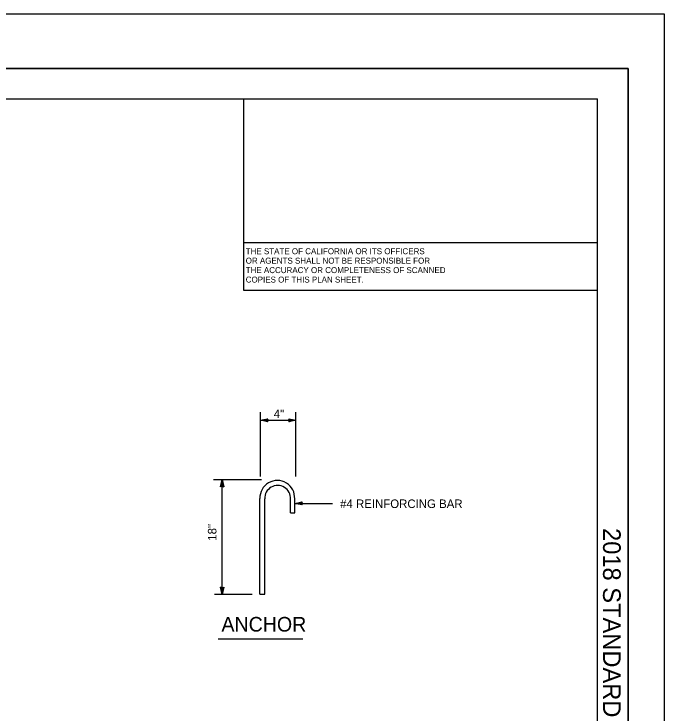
# Model space of a CAD drawing. Extents: x -894 to 866, y -476 to 714.
# Drawn here: x 333 to 866, y 141 to 714 of the extents above; entities that cross this region are included whole.
import ezdxf

# ---------------------------------------------------------------- set-up
doc = ezdxf.new("R2010")
doc.units = 0
for name, color, linetype in [('10 Sheet Format', 7, 'Continuous'), ('56 Stage 3 Anno', 7, 'Continuous'), ('57 Undefined', 7, 'Continuous'), ('60 Nongeo Data', 7, 'Continuous')]:
    doc.layers.add(name, color=color, linetype=linetype)

msp = doc.modelspace()

# ---------------------------------------------------------------- linework, layer by layer
at = {"layer": '10 Sheet Format'}
for p, q in [((-863.46, 668.96), (836.55, 668.96)), ((836.55, 668.96), (836.55, -431.04)), ((-813.45, 643.96), (811.55, 643.96)), ((521.56, 525.89), (521.56, 643.96)), ((811.55, -406.04), (811.55, 643.96)), ((811.55, 525.89), (521.56, 525.89)), ((521.56, 487.06), (521.56, 525.89)), ((811.55, 487.06), (521.56, 487.06))]:
    msp.add_line(p, q, dxfattribs=at)
for points in [[(-894.04, 713.56), (865.96, 713.56), (865.96, -476.44), (-894.04, -476.44)], [(-863.46, -431.04), (836.55, -431.04), (836.55, 668.96), (-863.46, 668.96)]]:
    msp.add_lwpolyline(points, close=True, dxfattribs=at)
at = {"layer": '56 Stage 3 Anno'}
for p, q in [((535.25, 334.49), (535.25, 387.15)), ((564.22, 334.49), (564.22, 387.15)), ((535.25, 380.58), (564.22, 380.58)), ((496.59, 332), (535.86, 332)), ((503.75, 237.93), (503.75, 332)), ((563.38, 312.5), (594.16, 312.5)), ((497.42, 238.08), (528.34, 238.08))]:
    msp.add_line(p, q, dxfattribs=at)
for points in [[(541.15, 379.26), (535.25, 380.58), (541.15, 381.89), (540.94, 381.54), (536.62, 380.59), (540.94, 379.61), (540.73, 379.96), (537.97, 380.58), (540.73, 381.19), (540.52, 380.84), (539.33, 380.58), (540.53, 380.31), (540.36, 380.58), (541.15, 381.89), (540.36, 380.58)], [(558.32, 381.9), (564.22, 380.58), (558.32, 379.27), (558.53, 379.62), (562.85, 380.58), (558.52, 381.55), (558.73, 381.2), (561.5, 380.58), (558.74, 379.97), (558.95, 380.32), (560.14, 380.59), (558.94, 380.85), (559.1, 380.58), (558.32, 379.27), (559.1, 380.58)], [(502.43, 326.09), (503.75, 332), (505.06, 326.09), (504.71, 326.3), (503.75, 330.63), (502.78, 326.3), (503.13, 326.51), (503.75, 329.28), (504.36, 326.51), (504.01, 326.72), (503.74, 327.92), (503.48, 326.72), (503.75, 326.88), (505.06, 326.09), (503.75, 326.88)], [(569.28, 311.18), (563.38, 312.5), (569.29, 313.81), (569.08, 313.46), (564.75, 312.5), (569.08, 311.53), (568.87, 311.88), (566.1, 312.5), (568.87, 313.11), (568.65, 312.76), (567.46, 312.49), (568.66, 312.23), (568.5, 312.5), (569.29, 313.81), (568.5, 312.5)], [(505.07, 243.83), (503.75, 237.93), (502.44, 243.84), (502.79, 243.63), (503.74, 239.3), (504.72, 243.63), (504.37, 243.42), (503.75, 240.65), (503.14, 243.42), (503.49, 243.21), (503.75, 242.01), (504.02, 243.21), (503.75, 243.05), (502.44, 243.84), (503.75, 243.05)]]:
    msp.add_lwpolyline(points, close=True, dxfattribs=at)
at = {"layer": '57 Undefined'}
msp.add_line((500.4, 201.51), (569.83, 201.51), dxfattribs=at)
at = {"layer": '60 Nongeo Data'}
for p, q in [((534.67, 238.01), (534.67, 316.49)), ((538.61, 238.01), (538.61, 316.26)), ((559.7, 304.88), (559.7, 316)), ((563.18, 304.88), (563.18, 316.14)), ((559.7, 304.88), (563.18, 304.88)), ((534.67, 238.01), (538.61, 238.01))]:
    msp.add_line(p, q, dxfattribs=at)
for centre, radius in [((548.93, 317.01), 14.27), ((549.16, 316.64), 10.56)]:
    msp.add_arc(centre, radius, 356.5313, 182.0543, dxfattribs=at)

# ---------------------------------------------------------------- texts
at = {"layer": '10 Sheet Format'}
for s, p in [('THE STATE OF CALIFORNIA OR ITS OFFICERS', (523.03, 516.71)), ('OR AGENTS SHALL NOT BE RESPONSIBLE FOR', (523.03, 508.96)), ('THE ACCURACY OR COMPLETENESS OF SCANNED', (523.03, 501.21)), ('COPIES OF THIS PLAN SHEET.', (523.03, 493.46))]:
    msp.add_text(s, height=4.9, dxfattribs=at).set_placement(p)
msp.add_text('2018 STANDARD PLAN T60', height=14.5, rotation=270, dxfattribs=at).set_placement((815.95, 292.28))
at = {"layer": '57 Undefined'}
for s, height, p in [('4"', 7, (546.02, 382.39)), ('#4 REINFORCING BAR', 7, (600.43, 308.7)), ('ANCHOR', 12, (503.15, 207.44))]:
    msp.add_text(s, height=height, dxfattribs=at).set_placement(p)
msp.add_text('18"', height=7, rotation=90, dxfattribs=at).set_placement((499.03, 281.9))

doc.saveas('drawing.dxf')
